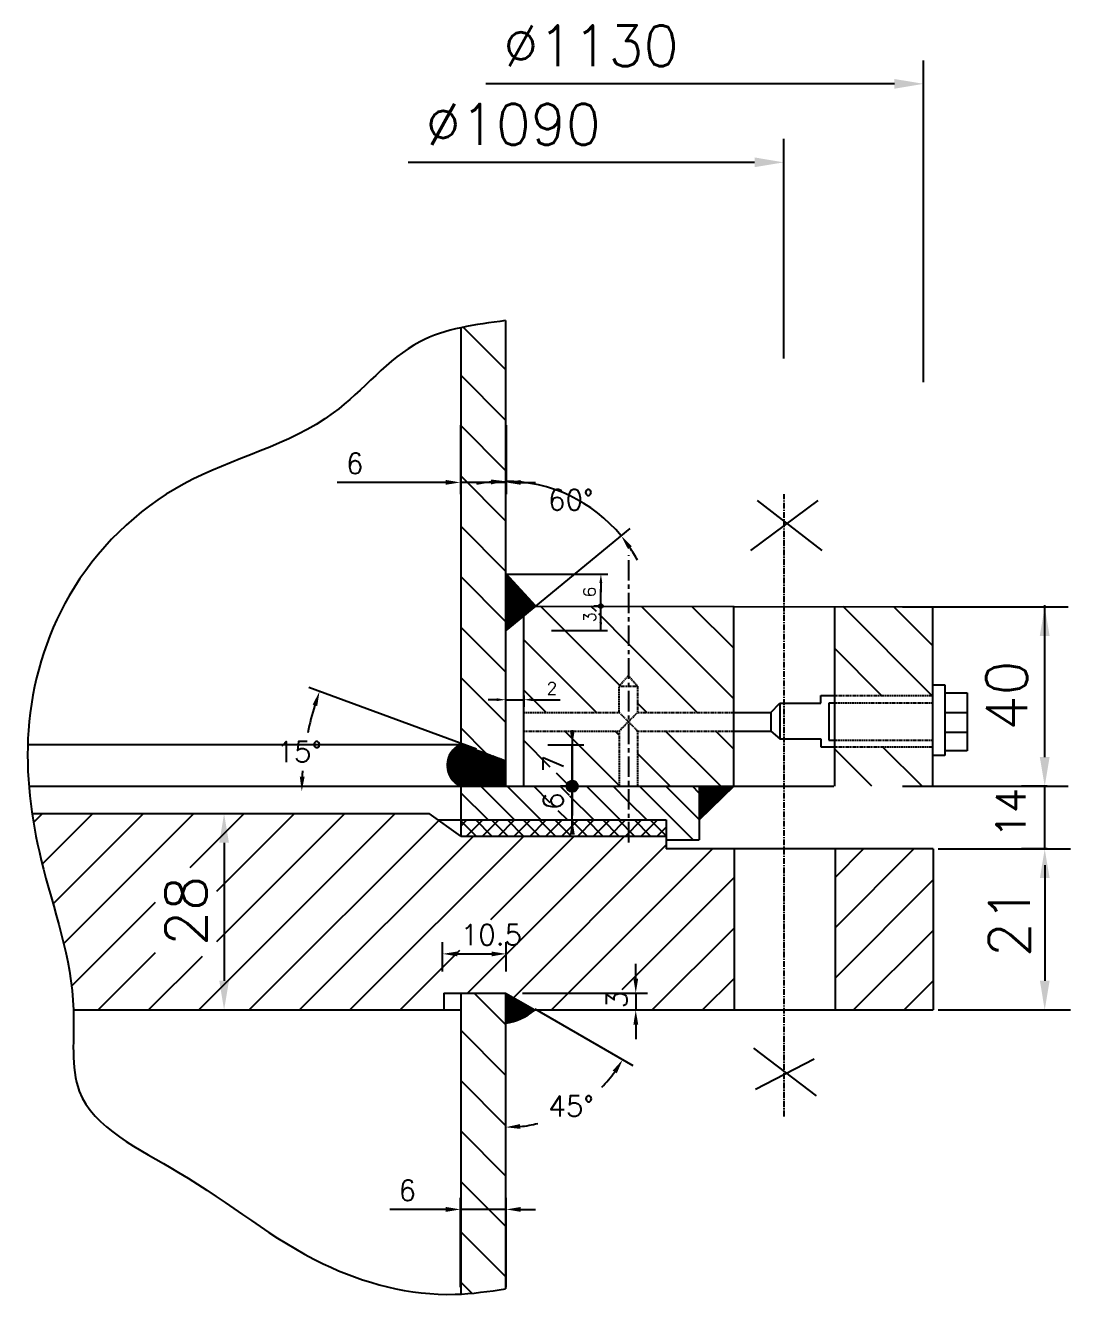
# Model space of a CAD drawing. Header units: millimetres. Extents: x 4178 to 18518, y 3515 to 11925.
# Drawn here: x 7055 to 7949, y 9255 to 10342 of the extents above; entities that cross this region are included whole.
import ezdxf

# ---------------------------------------------------------------- set-up
doc = ezdxf.new("R2010")
doc.units = ezdxf.units.MM
doc.linetypes.add('CENTER', pattern=[2, 1.25, -0.25, 0.25, -0.25])
doc.linetypes.add('DASHED', pattern=[0.75, 0.5, -0.25])
for name, color, linetype in [('1轮廓实线层', 1, 'Continuous'), ('2细线层', 2, 'Continuous'), ('3中心线层', 3, 'CENTER'), ('4虚线层', 6, 'DASHED'), ('5剖面线层', 2, 'Continuous'), ('7标注层', 4, 'Continuous'), ('TEXT', 2, 'Continuous')]:
    doc.layers.add(name, color=color, linetype=linetype)
doc.styles.add('PC_TEXTSTYLE', font='txt.shx', dxfattribs={"bigfont": 'hzfs.shx'})

msp = doc.modelspace()

# ---------------------------------------------------------------- linework, layer by layer
at = {"layer": '1轮廓实线层', "ltscale": 14}
for p, q in [((7465.8, 10089.5, 0), (7465.8, 9691.2, 0)), ((7427.4, 10083.4, 0), (7427.4, 9727.2, 0)), ((7491.7, 9845.3, 0), (7465.9, 9873.2, 0)), ((7466.3, 9824.4, 0), (7491.7, 9845.3, 0)), ((7491.7, 9845.3, 0), (7831.5, 9844.8, 0)), ((7661.1, 9691.2, 0), (7661.1, 9844.8, 0)), ((7747.5, 9691.2, 0), (7747.5, 9844.8, 0)), ((7831.5, 9691.2, 0), (7831.5, 9844.8, 0)), ((7481.5, 9691.2, 0), (7481.5, 9836.9, 0)), ((7735.6, 9762.2, 0), (7735.6, 9768.9, 0)), ((7735.6, 9768.9, 0), (7747.5, 9768.9, 0)), ((7831.5, 9768.9, 0), (7831.5, 9777.9, 0)), ((7831.5, 9777.9, 0), (7841.6, 9777.9, 0)), ((7841.6, 9777.9, 0), (7841.6, 9717.5, 0)), ((7841.6, 9771.2, 0), (7860.8, 9771.2, 0)), ((7860.8, 9771.2, 0), (7860.8, 9721.6, 0)), ((7692.8, 9754.3, 0), (7700.5, 9762.2, 0)), ((7700.5, 9762.2, 0), (7700.5, 9731.7, 0)), ((7700.5, 9762.2, 0), (7735.6, 9762.2, 0)), ((7742.4, 9762.2, 0), (7742.4, 9730.6, 0)), ((7747.5, 9762.2, 0), (7742.4, 9762.2, 0)), ((7692.8, 9754.3, 0), (7692.7, 9738.4, 0)), ((7841.6, 9754.3, 0), (7860.8, 9754.3, 0)), ((7692.7, 9738.4, 0), (7700.5, 9731.7, 0)), ((7841.6, 9737.4, 0), (7860.8, 9737.4, 0)), ((7427.4, 9727.2, 0), (7465.8, 9713, 0)), ((7700.5, 9731.7, 0), (7735.6, 9731.7, 0)), ((7735.6, 9731.7, 0), (7735.6, 9725, 0)), ((7735.6, 9725, 0), (7747.5, 9725, 0)), ((7742.4, 9730.6, 0), (7747.5, 9730.6, 0)), ((7841.6, 9717.5, 0), (7831.5, 9717.5, 0)), ((7860.8, 9721.6, 0), (7841.6, 9721.6, 0)), ((7057.9, 9691.2, 0), (7746.6, 9691.2, 0)), ((7427.4, 9691.2, 0), (7427.4, 9648.6, 0)), ((7661.1, 9691.2, 0), (7631.5, 9662.4, 0)), ((7631.5, 9691.2, 0), (7631.5, 9645.3, 0)), ((7060.6, 9667.8, 0), (7400.5, 9667.8, 0)), ((7427.4, 9648.6, 0), (7400.5, 9667.8, 0)), ((7408.1, 9662.4, 0), (7603.2, 9662.4, 0)), ((7427.4, 9648.6, 0), (7603.2, 9648.6, 0)), ((7661.4, 9637.6, 0), (7661.4, 9499.8, 0)), ((7747.8, 9637.6, 0), (7747.8, 9499.8, 0)), ((7831.8, 9637.6, 0), (7831.8, 9499.8, 0)), ((7413, 9514.2, 0), (7465.8, 9514.2, 0)), ((7413, 9514.2, 0), (7413, 9499.8, 0)), ((7427.4, 9514.2, 0), (7427.4, 9256.8, 0)), ((7465.8, 9514.2, 0), (7465.8, 9261.2, 0)), ((7465.8, 9514.2, 0), (7490.8, 9499.8, 0)), ((7096, 9499.8, 0), (7427.4, 9499.8, 0)), ((7490.8, 9499.8, 0), (7831.8, 9499.8, 0))]:
    msp.add_line(p, q, dxfattribs=at)
at = {"layer": '1轮廓实线层', "ltscale": 2}
for p, q in [((7662.1, 9754.3, 0), (7692.8, 9754.3, 0)), ((7662.1, 9738.4, 0), (7692.7, 9738.4, 0))]:
    msp.add_line(p, q, dxfattribs=at)
at = {"layer": '1轮廓实线层', "ltscale": 21}
msp.add_line((7426.9, 9726.6, 0), (7056.9, 9726.6, 0), dxfattribs=at)
at = {"layer": '1轮廓实线层', "color": 1, "ltscale": 14}
for p, q in [((7603.2, 9662.4, 0), (7603.2, 9637.6, 0)), ((7603.2, 9645.3, 0), (7631.5, 9645.3, 0)), ((7831.8, 9637.6, 0), (7603.2, 9637.6, 0))]:
    msp.add_line(p, q, dxfattribs=at)
at = {"layer": '1轮廓实线层', "ltscale": 14}
for centre, radius in [((7547.3, 9845.3, 0), 1.71), ((7522.9, 9691.2, 0), 4.85)]:
    msp.add_circle(centre, radius, dxfattribs=at)
for centre, radius, start, end in [((7435.6, 9709.2, 0), 19.8, 114.469, 245.531), ((7457.6, 9540.1, 0), 52.3, 279.1237, 309.4282)]:
    msp.add_arc(centre, radius, start, end, dxfattribs=at)
at = {"layer": '2细线层'}
for p, q in [((7732.9, 9935.7, 0), (7675.5, 9893, 0)), ((7681, 9935.7, 0), (7736.6, 9893, 0)), ((7678, 9467.1, 0), (7731.7, 9426.4, 0)), ((7729.9, 9457.8, 0), (7679.8, 9431.9, 0))]:
    msp.add_line(p, q, dxfattribs=at)
at = {"layer": '2细线层', "ltscale": 14}
msp.add_spline([(7465.8, 10089.5, 0), (7392.4, 10071.4, 0), (7318.4, 10010.5, 0), (7190.2, 9949.7, 0), (7092.3, 9854.1, 0), (7057.5, 9739, 0), (7068.4, 9628.1, 0), (7096, 9499.8, 0), (7101, 9430.4, 0), (7185.8, 9360.9, 0), (7309.7, 9282.7, 0), (7422.8, 9256.6, 0), (7465.8, 9261.2, 0)], degree=3, dxfattribs=at)
at = {"layer": '3中心线层', "color": 3, "ltscale": 4}
msp.add_line((7704.3, 9408.7, 0), (7704.3, 9941, 0), dxfattribs=at)
at = {"layer": '3中心线层', "color": 3, "ltscale": 14}
msp.add_line((7571.3, 9643.2, 0), (7571.3, 9888.8, 0), dxfattribs=at)
at = {"layer": '4虚线层', "ltscale": 2}
for p, q in [((7563, 9776.8, 0), (7570.9, 9785.8, 0)), ((7570.9, 9785.8, 0), (7578.8, 9776.8, 0)), ((7563, 9754.3, 0), (7563, 9776.8, 0)), ((7563, 9776.8, 0), (7578.8, 9776.8, 0)), ((7578.8, 9776.8, 0), (7578.8, 9754.3, 0)), ((7748.3, 9768.9, 0), (7831.5, 9768.9, 0)), ((7830.4, 9762.2, 0), (7748.3, 9762.2, 0)), ((7481.8, 9754.3, 0), (7563, 9754.3, 0)), ((7563, 9754.3, 0), (7578.8, 9738.5, 0)), ((7563, 9738.4, 0), (7578.8, 9754.3, 0)), ((7578.8, 9754.3, 0), (7661.1, 9754.3, 0)), ((7481.5, 9738.4, 0), (7563, 9738.4, 0)), ((7563, 9738.5, 0), (7563, 9691.1, 0)), ((7578.8, 9738.5, 0), (7578.8, 9691.1, 0)), ((7578.8, 9738.4, 0), (7661.1, 9738.4, 0)), ((7748.3, 9725, 0), (7831.5, 9725, 0)), ((7748.4, 9730.6, 0), (7831.5, 9730.6, 0))]:
    msp.add_line(p, q, dxfattribs=at)
at = {"layer": '5剖面线层', "ltscale": 14}
for p, q in [((7465.8, 10047.6, 0), (7429.6, 10083.9, 0)), ((7465.8, 10004.5, 0), (7427.4, 10042.9, 0)), ((7465.8, 9961.4, 0), (7427.4, 9999.8, 0)), ((7465.8, 9918.3, 0), (7427.4, 9956.7, 0)), ((7465.8, 9875.2, 0), (7427.4, 9913.6, 0)), ((7465.8, 9832.1, 0), (7427.4, 9870.5, 0)), ((7465.8, 9873.1, 0), (7465.9, 9873.1, 0)), ((7465.8, 9872.6, 0), (7466.1, 9872.9, 0)), ((7465.8, 9872.2, 0), (7466.3, 9872.7, 0)), ((7465.8, 9871.8, 0), (7466.5, 9872.5, 0)), ((7465.8, 9871.4, 0), (7466.7, 9872.2, 0)), ((7465.8, 9870.9, 0), (7466.9, 9872, 0)), ((7465.8, 9870.5, 0), (7467.1, 9871.8, 0)), ((7465.8, 9870.1, 0), (7467.3, 9871.6, 0)), ((7465.8, 9869.6, 0), (7467.5, 9871.4, 0)), ((7465.8, 9869.2, 0), (7467.8, 9871.1, 0)), ((7465.8, 9868.8, 0), (7468, 9870.9, 0)), ((7465.8, 9868.3, 0), (7468.2, 9870.7, 0)), ((7465.8, 9867.9, 0), (7468.4, 9870.5, 0)), ((7465.8, 9867.5, 0), (7468.6, 9870.2, 0)), ((7465.8, 9867, 0), (7468.8, 9870, 0)), ((7465.8, 9866.6, 0), (7469, 9869.8, 0)), ((7465.8, 9866.2, 0), (7469.2, 9869.6, 0)), ((7465.8, 9865.7, 0), (7469.4, 9869.3, 0)), ((7465.8, 9865.3, 0), (7469.6, 9869.1, 0)), ((7465.8, 9864.9, 0), (7469.8, 9868.9, 0)), ((7465.8, 9864.5, 0), (7470, 9868.7, 0)), ((7465.8, 9864, 0), (7470.2, 9868.4, 0)), ((7465.8, 9863.6, 0), (7470.5, 9868.2, 0)), ((7465.8, 9863.2, 0), (7470.7, 9868, 0)), ((7465.8, 9862.7, 0), (7470.9, 9867.8, 0)), ((7465.8, 9862.3, 0), (7471.1, 9867.5, 0)), ((7465.8, 9861.9, 0), (7471.3, 9867.3, 0)), ((7465.8, 9861.4, 0), (7471.5, 9867.1, 0)), ((7465.8, 9861, 0), (7471.7, 9866.9, 0)), ((7465.8, 9860.6, 0), (7471.9, 9866.7, 0)), ((7465.8, 9860.1, 0), (7472.1, 9866.4, 0)), ((7465.8, 9859.7, 0), (7472.3, 9866.2, 0)), ((7465.8, 9859.3, 0), (7472.5, 9866, 0)), ((7465.8, 9858.9, 0), (7472.7, 9865.8, 0)), ((7465.8, 9858.4, 0), (7472.9, 9865.5, 0)), ((7465.8, 9858, 0), (7473.1, 9865.3, 0)), ((7465.8, 9857.6, 0), (7473.4, 9865.1, 0)), ((7465.8, 9857.1, 0), (7473.6, 9864.9, 0)), ((7465.8, 9856.7, 0), (7473.8, 9864.6, 0)), ((7465.8, 9856.3, 0), (7474, 9864.4, 0)), ((7465.8, 9855.8, 0), (7474.2, 9864.2, 0)), ((7465.8, 9855.4, 0), (7474.4, 9864, 0)), ((7465.8, 9855, 0), (7474.6, 9863.7, 0)), ((7465.8, 9854.5, 0), (7474.8, 9863.5, 0)), ((7465.8, 9854.1, 0), (7475, 9863.3, 0)), ((7465.8, 9853.7, 0), (7475.2, 9863.1, 0)), ((7465.8, 9853.2, 0), (7475.4, 9862.9, 0)), ((7465.8, 9852.8, 0), (7475.6, 9862.6, 0)), ((7465.8, 9852.4, 0), (7475.8, 9862.4, 0)), ((7465.8, 9852, 0), (7476, 9862.2, 0)), ((7465.8, 9851.5, 0), (7476.3, 9862, 0)), ((7465.8, 9851.1, 0), (7476.5, 9861.7, 0)), ((7465.8, 9850.7, 0), (7476.7, 9861.5, 0)), ((7465.8, 9850.2, 0), (7476.9, 9861.3, 0)), ((7465.8, 9849.8, 0), (7477.1, 9861.1, 0)), ((7465.8, 9849.4, 0), (7477.3, 9860.8, 0)), ((7465.8, 9848.9, 0), (7477.5, 9860.6, 0)), ((7465.8, 9848.5, 0), (7477.7, 9860.4, 0)), ((7465.8, 9848.1, 0), (7477.9, 9860.2, 0)), ((7465.8, 9847.6, 0), (7478.1, 9859.9, 0)), ((7465.8, 9847.2, 0), (7478.3, 9859.7, 0)), ((7465.8, 9846.8, 0), (7478.5, 9859.5, 0)), ((7465.8, 9846.4, 0), (7478.7, 9859.3, 0)), ((7465.8, 9845.9, 0), (7479, 9859, 0)), ((7465.8, 9845.5, 0), (7479.2, 9858.8, 0)), ((7465.8, 9845.1, 0), (7479.4, 9858.6, 0)), ((7465.8, 9844.6, 0), (7479.6, 9858.4, 0)), ((7465.8, 9844.2, 0), (7479.8, 9858.2, 0)), ((7465.8, 9843.8, 0), (7480, 9857.9, 0)), ((7465.8, 9843.3, 0), (7480.2, 9857.7, 0)), ((7465.8, 9842.9, 0), (7480.4, 9857.5, 0)), ((7465.8, 9842.5, 0), (7480.6, 9857.3, 0)), ((7465.8, 9842, 0), (7480.8, 9857, 0)), ((7465.8, 9841.6, 0), (7481, 9856.8, 0)), ((7465.8, 9841.2, 0), (7481.2, 9856.6, 0)), ((7465.8, 9840.7, 0), (7481.4, 9856.4, 0)), ((7465.8, 9840.3, 0), (7481.6, 9856.1, 0)), ((7465.8, 9839.9, 0), (7481.9, 9855.9, 0)), ((7465.8, 9839.5, 0), (7482.1, 9855.7, 0)), ((7465.8, 9839, 0), (7482.3, 9855.5, 0)), ((7465.8, 9838.6, 0), (7482.5, 9855.2, 0)), ((7465.8, 9838.2, 0), (7482.7, 9855, 0)), ((7465.8, 9837.7, 0), (7482.9, 9854.8, 0)), ((7465.8, 9837.3, 0), (7483.1, 9854.6, 0)), ((7465.8, 9836.9, 0), (7483.3, 9854.3, 0)), ((7465.8, 9836.4, 0), (7483.5, 9854.1, 0)), ((7465.8, 9836, 0), (7483.7, 9853.9, 0)), ((7465.8, 9835.6, 0), (7483.9, 9853.7, 0)), ((7465.8, 9835.1, 0), (7484.1, 9853.5, 0)), ((7465.8, 9834.7, 0), (7484.3, 9853.2, 0)), ((7465.8, 9834.3, 0), (7484.5, 9853, 0)), ((7465.8, 9833.9, 0), (7484.8, 9852.8, 0)), ((7465.8, 9833.4, 0), (7485, 9852.6, 0)), ((7465.8, 9833, 0), (7485.2, 9852.3, 0)), ((7465.8, 9832.6, 0), (7485.4, 9852.1, 0)), ((7465.8, 9832.1, 0), (7485.6, 9851.9, 0)), ((7465.8, 9831.7, 0), (7485.8, 9851.7, 0)), ((7465.8, 9831.3, 0), (7486, 9851.4, 0)), ((7465.8, 9830.8, 0), (7486.2, 9851.2, 0)), ((7465.8, 9830.4, 0), (7486.4, 9851, 0)), ((7465.8, 9830, 0), (7486.6, 9850.8, 0)), ((7465.8, 9829.5, 0), (7486.8, 9850.5, 0)), ((7465.8, 9829.1, 0), (7487, 9850.3, 0)), ((7465.8, 9828.7, 0), (7487.2, 9850.1, 0)), ((7465.8, 9828.2, 0), (7487.5, 9849.9, 0)), ((7465.8, 9827.8, 0), (7487.7, 9849.7, 0)), ((7465.8, 9827.4, 0), (7487.9, 9849.4, 0)), ((7465.8, 9827, 0), (7488.1, 9849.2, 0)), ((7465.8, 9826.5, 0), (7488.3, 9849, 0)), ((7465.8, 9826.1, 0), (7488.5, 9848.8, 0)), ((7465.8, 9825.7, 0), (7488.7, 9848.5, 0)), ((7465.8, 9825.2, 0), (7488.9, 9848.3, 0)), ((7465.8, 9824.8, 0), (7489.1, 9848.1, 0)), ((7465.8, 9824.4, 0), (7489.3, 9847.9, 0)), ((7466.3, 9824.4, 0), (7489.5, 9847.6, 0)), ((7468.7, 9826.4, 0), (7489.7, 9847.4, 0)), ((7471.1, 9828.3, 0), (7489.9, 9847.2, 0)), ((7473.5, 9830.3, 0), (7490.1, 9847, 0)), ((7475.9, 9832.3, 0), (7490.4, 9846.7, 0)), ((7478.3, 9834.3, 0), (7490.6, 9846.5, 0)), ((7480.7, 9836.3, 0), (7490.8, 9846.3, 0)), ((7483.1, 9838.2, 0), (7491, 9846.1, 0)), ((7485.5, 9840.2, 0), (7491.2, 9845.8, 0)), ((7488, 9842.2, 0), (7491.4, 9845.6, 0)), ((7490.4, 9844.2, 0), (7491.6, 9845.4, 0)), ((7563.6, 9777.5, 0), (7495.8, 9845.3, 0)), ((7543.5, 9840.7, 0), (7538.9, 9845.2, 0)), ((7545.7, 9845.2, 0), (7545.6, 9845.3, 0)), ((7546.2, 9845.2, 0), (7545.7, 9845.7, 0)), ((7547.3, 9843.6, 0), (7545.7, 9845.2, 0)), ((7546.9, 9843.6, 0), (7545.7, 9844.8, 0)), ((7546.6, 9845.2, 0), (7545.8, 9846, 0)), ((7547, 9845.2, 0), (7546, 9846.3, 0)), ((7547.3, 9845.3, 0), (7546.2, 9846.5, 0)), ((7547.3, 9844, 0), (7546.2, 9845.2, 0)), ((7547.3, 9845.8, 0), (7546.4, 9846.7, 0)), ((7547.3, 9844.5, 0), (7546.6, 9845.2, 0)), ((7547.3, 9846.2, 0), (7546.7, 9846.8, 0)), ((7547.3, 9846.6, 0), (7547, 9846.9, 0)), ((7547.3, 9844.9, 0), (7547, 9845.2, 0)), ((7548.8, 9845.2, 0), (7547.3, 9846.6, 0)), ((7548.3, 9845.2, 0), (7547.3, 9846.2, 0)), ((7547.9, 9845.2, 0), (7547.3, 9845.8, 0)), ((7547.5, 9845.2, 0), (7547.3, 9845.3, 0)), ((7548.4, 9843.9, 0), (7547.3, 9844.9, 0)), ((7548.1, 9843.7, 0), (7547.3, 9844.5, 0)), ((7549, 9845.3, 0), (7547.4, 9847, 0)), ((7548.6, 9844.1, 0), (7547.5, 9845.2, 0)), ((7548.8, 9844.3, 0), (7547.9, 9845.2, 0)), ((7548.9, 9845.9, 0), (7548, 9846.8, 0)), ((7548.9, 9844.6, 0), (7548.3, 9845.2, 0)), ((7549, 9844.9, 0), (7548.8, 9845.2, 0)), ((7661.1, 9766.1, 0), (7582.1, 9845.1, 0)), ((7661.1, 9809.2, 0), (7625.3, 9845.1, 0)), ((7830.7, 9768.9, 0), (7754.8, 9844.9, 0)), ((7831.5, 9811.2, 0), (7798, 9844.8, 0)), ((7571.3, 9812.8, 0), (7545.5, 9838.6, 0)), ((7547.8, 9843.6, 0), (7547.3, 9844, 0)), ((7547.4, 9843.5, 0), (7547.3, 9843.6, 0)), ((7465.8, 9789, 0), (7427.4, 9827.4, 0)), ((7543.6, 9754.3, 0), (7481.5, 9816.4, 0)), ((7629.9, 9754.3, 0), (7571.3, 9812.8, 0)), ((7787.6, 9768.9, 0), (7747.5, 9809, 0)), ((7465.8, 9745.9, 0), (7427.4, 9784.3, 0)), ((7500.5, 9754.3, 0), (7481.5, 9773.3, 0)), ((7586.7, 9754.3, 0), (7578.8, 9762.2, 0)), ((7449.6, 9719, 0), (7427.4, 9741.2, 0)), ((7563, 9691.8, 0), (7516.5, 9738.4, 0)), ((7563, 9734.9, 0), (7559.6, 9738.4, 0)), ((7649.9, 9691.2, 0), (7602.7, 9738.4, 0)), ((7661.1, 9723, 0), (7645.8, 9738.4, 0)), ((7457.5, 9691.2, 0), (7423.7, 9725, 0)), ((7458, 9691.2, 0), (7424, 9725.2, 0)), ((7458.4, 9691.2, 0), (7424.2, 9725.3, 0)), ((7458.8, 9691.2, 0), (7424.5, 9725.5, 0)), ((7459.3, 9691.2, 0), (7424.7, 9725.7, 0)), ((7459.7, 9691.2, 0), (7425, 9725.9, 0)), ((7460.1, 9691.2, 0), (7425.3, 9726, 0)), ((7460.6, 9691.2, 0), (7425.5, 9726.2, 0)), ((7461, 9691.2, 0), (7425.8, 9726.3, 0)), ((7461.4, 9691.2, 0), (7426.1, 9726.5, 0)), ((7461.8, 9691.2, 0), (7426.4, 9726.6, 0)), ((7462.3, 9691.2, 0), (7426.6, 9726.8, 0)), ((7462.7, 9691.2, 0), (7426.9, 9726.9, 0)), ((7463.1, 9691.2, 0), (7427.2, 9727.1, 0)), ((7463.6, 9691.2, 0), (7427.6, 9727.1, 0)), ((7464, 9691.2, 0), (7428.3, 9726.8, 0)), ((7464.4, 9691.2, 0), (7429, 9726.6, 0)), ((7464.9, 9691.2, 0), (7429.7, 9726.3, 0)), ((7465.3, 9691.2, 0), (7430.4, 9726.1, 0)), ((7465.7, 9691.2, 0), (7431, 9725.8, 0)), ((7465.8, 9691.5, 0), (7431.7, 9725.6, 0)), ((7465.8, 9691.9, 0), (7432.4, 9725.3, 0)), ((7465.8, 9692.4, 0), (7433.1, 9725.1, 0)), ((7504.1, 9707.6, 0), (7481.5, 9730.2, 0)), ((7822.3, 9691.2, 0), (7788.5, 9725, 0)), ((7439.4, 9691.2, 0), (7416.5, 9714.1, 0)), ((7439.9, 9691.2, 0), (7416.6, 9714.5, 0)), ((7440.3, 9691.2, 0), (7416.7, 9714.8, 0)), ((7440.7, 9691.2, 0), (7416.8, 9715.1, 0)), ((7441.2, 9691.2, 0), (7416.9, 9715.5, 0)), ((7441.6, 9691.2, 0), (7417, 9715.8, 0)), ((7442, 9691.2, 0), (7417.1, 9716.1, 0)), ((7442.4, 9691.2, 0), (7417.2, 9716.4, 0)), ((7442.9, 9691.2, 0), (7417.3, 9716.7, 0)), ((7443.3, 9691.2, 0), (7417.5, 9717, 0)), ((7443.7, 9691.2, 0), (7417.6, 9717.3, 0)), ((7444.2, 9691.2, 0), (7417.7, 9717.6, 0)), ((7444.6, 9691.2, 0), (7417.9, 9717.9, 0)), ((7445, 9691.2, 0), (7418, 9718.2, 0)), ((7445.5, 9691.2, 0), (7418.2, 9718.5, 0)), ((7445.9, 9691.2, 0), (7418.3, 9718.7, 0)), ((7446.3, 9691.2, 0), (7418.5, 9719, 0)), ((7446.8, 9691.2, 0), (7418.6, 9719.3, 0)), ((7447.2, 9691.2, 0), (7418.8, 9719.6, 0)), ((7447.6, 9691.2, 0), (7418.9, 9719.8, 0)), ((7448.1, 9691.2, 0), (7419.1, 9720.1, 0)), ((7448.5, 9691.2, 0), (7419.3, 9720.3, 0)), ((7448.9, 9691.2, 0), (7419.5, 9720.6, 0)), ((7449.3, 9691.2, 0), (7419.7, 9720.8, 0)), ((7449.8, 9691.2, 0), (7419.8, 9721.1, 0)), ((7450.2, 9691.2, 0), (7420, 9721.3, 0)), ((7450.6, 9691.2, 0), (7420.2, 9721.6, 0)), ((7451.1, 9691.2, 0), (7420.4, 9721.8, 0)), ((7451.5, 9691.2, 0), (7420.6, 9722.1, 0)), ((7451.9, 9691.2, 0), (7420.8, 9722.3, 0)), ((7452.4, 9691.2, 0), (7421, 9722.5, 0)), ((7452.8, 9691.2, 0), (7421.2, 9722.7, 0)), ((7453.2, 9691.2, 0), (7421.4, 9723, 0)), ((7453.7, 9691.2, 0), (7421.6, 9723.2, 0)), ((7454.1, 9691.2, 0), (7421.9, 9723.4, 0)), ((7454.5, 9691.2, 0), (7422.1, 9723.6, 0)), ((7454.9, 9691.2, 0), (7422.3, 9723.8, 0)), ((7455.4, 9691.2, 0), (7422.5, 9724, 0)), ((7455.8, 9691.2, 0), (7422.8, 9724.2, 0)), ((7456.2, 9691.2, 0), (7423, 9724.4, 0)), ((7456.7, 9691.2, 0), (7423.2, 9724.6, 0)), ((7457.1, 9691.2, 0), (7423.5, 9724.8, 0)), ((7465.8, 9692.8, 0), (7433.8, 9724.8, 0)), ((7465.8, 9693.2, 0), (7434.4, 9724.6, 0)), ((7465.8, 9693.6, 0), (7435.1, 9724.3, 0)), ((7465.8, 9694.1, 0), (7435.8, 9724.1, 0)), ((7465.8, 9694.5, 0), (7436.5, 9723.8, 0)), ((7465.8, 9694.9, 0), (7437.2, 9723.6, 0)), ((7465.8, 9695.4, 0), (7437.9, 9723.3, 0)), ((7465.8, 9695.8, 0), (7438.5, 9723.1, 0)), ((7465.8, 9696.2, 0), (7439.2, 9722.8, 0)), ((7465.8, 9696.7, 0), (7439.9, 9722.6, 0)), ((7465.8, 9697.1, 0), (7440.6, 9722.3, 0)), ((7465.8, 9697.5, 0), (7441.3, 9722.1, 0)), ((7465.8, 9698, 0), (7441.9, 9721.8, 0)), ((7465.8, 9698.4, 0), (7442.6, 9721.6, 0)), ((7465.8, 9698.8, 0), (7443.3, 9721.3, 0)), ((7465.8, 9699.2, 0), (7444, 9721.1, 0)), ((7465.8, 9699.7, 0), (7444.7, 9720.8, 0)), ((7465.8, 9700.1, 0), (7445.4, 9720.6, 0)), ((7465.8, 9700.5, 0), (7446, 9720.3, 0)), ((7465.8, 9701, 0), (7446.7, 9720.1, 0)), ((7465.8, 9701.4, 0), (7447.4, 9719.8, 0)), ((7465.8, 9701.8, 0), (7448.1, 9719.6, 0)), ((7465.8, 9702.3, 0), (7448.8, 9719.3, 0)), ((7465.8, 9702.7, 0), (7449.4, 9719.1, 0)), ((7465.8, 9703.1, 0), (7450.1, 9718.8, 0)), ((7465.8, 9703.6, 0), (7450.8, 9718.6, 0)), ((7465.8, 9704, 0), (7451.5, 9718.3, 0)), ((7465.8, 9704.4, 0), (7452.2, 9718.1, 0)), ((7465.8, 9704.9, 0), (7452.9, 9717.8, 0)), ((7465.8, 9705.3, 0), (7453.5, 9717.6, 0)), ((7465.8, 9705.7, 0), (7454.2, 9717.3, 0)), ((7465.8, 9706.1, 0), (7454.9, 9717.1, 0)), ((7465.8, 9706.6, 0), (7455.6, 9716.8, 0)), ((7465.8, 9707, 0), (7456.3, 9716.6, 0)), ((7465.8, 9707.4, 0), (7456.9, 9716.3, 0)), ((7465.8, 9707.9, 0), (7457.6, 9716.1, 0)), ((7465.8, 9708.3, 0), (7458.3, 9715.8, 0)), ((7465.8, 9708.7, 0), (7459, 9715.6, 0)), ((7465.8, 9709.2, 0), (7459.7, 9715.3, 0)), ((7465.8, 9709.6, 0), (7460.4, 9715.1, 0)), ((7465.8, 9710, 0), (7461, 9714.8, 0)), ((7465.8, 9710.5, 0), (7461.7, 9714.6, 0)), ((7465.8, 9710.9, 0), (7462.4, 9714.3, 0)), ((7465.8, 9711.3, 0), (7463.1, 9714.1, 0)), ((7606.8, 9691.2, 0), (7578.8, 9719.1, 0)), ((7779.2, 9691.2, 0), (7747.5, 9722.8, 0)), ((7434.7, 9691.2, 0), (7415.8, 9710, 0)), ((7434.3, 9691.2, 0), (7415.8, 9709.6, 0)), ((7433.8, 9691.2, 0), (7415.8, 9709.2, 0)), ((7433.4, 9691.2, 0), (7415.8, 9708.7, 0)), ((7436, 9691.2, 0), (7415.9, 9711.2, 0)), ((7435.6, 9691.2, 0), (7415.9, 9710.8, 0)), ((7435.1, 9691.2, 0), (7415.9, 9710.4, 0)), ((7433, 9691.2, 0), (7415.9, 9708.3, 0)), ((7432.5, 9691.2, 0), (7415.9, 9707.8, 0)), ((7432.1, 9691.2, 0), (7415.9, 9707.3, 0)), ((7436.8, 9691.2, 0), (7416, 9712, 0)), ((7436.4, 9691.2, 0), (7416, 9711.6, 0)), ((7431.7, 9691.2, 0), (7416, 9706.9, 0)), ((7431.2, 9691.2, 0), (7416, 9706.4, 0)), ((7437.3, 9691.2, 0), (7416.1, 9712.3, 0)), ((7430.8, 9691.2, 0), (7416.1, 9705.9, 0)), ((7438.1, 9691.2, 0), (7416.2, 9713.1, 0)), ((7437.7, 9691.2, 0), (7416.2, 9712.7, 0)), ((7430.4, 9691.2, 0), (7416.2, 9705.3, 0)), ((7438.6, 9691.2, 0), (7416.3, 9713.4, 0)), ((7429.9, 9691.2, 0), (7416.3, 9704.8, 0)), ((7439, 9691.2, 0), (7416.4, 9713.8, 0)), ((7429.5, 9691.2, 0), (7416.5, 9704.2, 0)), ((7429.1, 9691.2, 0), (7416.6, 9703.6, 0)), ((7465.8, 9711.7, 0), (7463.8, 9713.8, 0)), ((7465.8, 9712.2, 0), (7464.5, 9713.6, 0)), ((7465.8, 9712.6, 0), (7465.1, 9713.3, 0)), ((7465.8, 9713, 0), (7465.8, 9713, 0)), ((7428.7, 9691.2, 0), (7416.8, 9703, 0)), ((7428.2, 9691.2, 0), (7417, 9702.3, 0)), ((7427.8, 9691.2, 0), (7417.3, 9701.6, 0)), ((7427.3, 9691.2, 0), (7417.7, 9700.9, 0)), ((7426.5, 9691.6, 0), (7418.1, 9700, 0)), ((7425.5, 9692.2, 0), (7418.6, 9699, 0)), ((7424.3, 9693, 0), (7419.4, 9697.8, 0)), ((7518.5, 9693.2, 0), (7509.4, 9702.3, 0)), ((7519.6, 9691.2, 0), (7518.2, 9692.5, 0)), ((7520, 9691.2, 0), (7518.4, 9692.8, 0)), ((7520.5, 9691.2, 0), (7518.5, 9693.1, 0)), ((7520.9, 9691.2, 0), (7518.6, 9693.4, 0)), ((7521.3, 9691.2, 0), (7518.8, 9693.7, 0)), ((7521.8, 9691.2, 0), (7519, 9694, 0)), ((7522.2, 9691.2, 0), (7519.1, 9694.2, 0)), ((7522.6, 9691.2, 0), (7519.3, 9694.4, 0)), ((7523.1, 9691.2, 0), (7519.6, 9694.7, 0)), ((7523.5, 9691.2, 0), (7519.8, 9694.9, 0)), ((7523.9, 9691.2, 0), (7520, 9695.1, 0)), ((7524.3, 9691.2, 0), (7520.3, 9695.2, 0)), ((7524.8, 9691.2, 0), (7520.5, 9695.4, 0)), ((7525.2, 9691.2, 0), (7520.8, 9695.5, 0)), ((7525.6, 9691.2, 0), (7521.1, 9695.7, 0)), ((7526.1, 9691.2, 0), (7521.4, 9695.8, 0)), ((7526.5, 9691.2, 0), (7521.8, 9695.9, 0)), ((7526.9, 9691.2, 0), (7522.1, 9695.9, 0)), ((7527.4, 9691.2, 0), (7522.5, 9696, 0)), ((7527.7, 9691.2, 0), (7523, 9696, 0)), ((7527.7, 9691.7, 0), (7523.4, 9696, 0)), ((7527.6, 9692.2, 0), (7523.9, 9695.9, 0)), ((7527.5, 9692.8, 0), (7524.5, 9695.7, 0)), ((7527.1, 9693.6, 0), (7525.3, 9695.3, 0)), ((7518.7, 9691.2, 0), (7518.1, 9691.8, 0)), ((7518.3, 9691.2, 0), (7518.1, 9691.4, 0)), ((7522.7, 9686.3, 0), (7518.1, 9691, 0)), ((7522.3, 9686.3, 0), (7518.1, 9690.5, 0)), ((7519.2, 9691.2, 0), (7518.2, 9692.2, 0)), ((7521.7, 9686.5, 0), (7518.2, 9690, 0)), ((7523.2, 9686.3, 0), (7518.3, 9691.2, 0)), ((7521.1, 9686.7, 0), (7518.4, 9689.3, 0)), ((7523.5, 9686.4, 0), (7518.7, 9691.2, 0)), ((7520.2, 9687.2, 0), (7518.9, 9688.4, 0)), ((7523.9, 9686.4, 0), (7519.2, 9691.2, 0)), ((7524.3, 9686.5, 0), (7519.6, 9691.2, 0)), ((7524.6, 9686.6, 0), (7520, 9691.2, 0)), ((7524.9, 9686.7, 0), (7520.5, 9691.2, 0)), ((7525.2, 9686.9, 0), (7520.9, 9691.2, 0)), ((7525.5, 9687, 0), (7521.3, 9691.2, 0)), ((7525.7, 9687.2, 0), (7521.8, 9691.2, 0)), ((7526, 9687.4, 0), (7522.2, 9691.2, 0)), ((7526.2, 9687.6, 0), (7522.6, 9691.2, 0)), ((7526.4, 9687.8, 0), (7523.1, 9691.2, 0)), ((7526.6, 9688, 0), (7523.5, 9691.2, 0)), ((7526.8, 9688.3, 0), (7523.9, 9691.2, 0)), ((7527, 9688.5, 0), (7524.3, 9691.2, 0)), ((7527.1, 9688.8, 0), (7524.8, 9691.2, 0)), ((7527.3, 9689.1, 0), (7525.2, 9691.2, 0)), ((7527.4, 9689.4, 0), (7525.6, 9691.2, 0)), ((7527.5, 9689.7, 0), (7526.1, 9691.2, 0)), ((7527.6, 9690, 0), (7526.5, 9691.2, 0)), ((7527.7, 9690.4, 0), (7526.9, 9691.2, 0)), ((7527.7, 9690.8, 0), (7527.4, 9691.2, 0)), ((7646, 9676.4, 0), (7631.5, 9690.9, 0)), ((7645.8, 9676.2, 0), (7631.5, 9690.5, 0)), ((7645.5, 9676, 0), (7631.5, 9690, 0)), ((7645.3, 9675.8, 0), (7631.5, 9689.6, 0)), ((7645.1, 9675.6, 0), (7631.5, 9689.2, 0)), ((7644.9, 9675.4, 0), (7631.5, 9688.7, 0)), ((7644.7, 9675.2, 0), (7631.5, 9688.3, 0)), ((7644.4, 9674.9, 0), (7631.5, 9687.9, 0)), ((7644.2, 9674.7, 0), (7631.5, 9687.4, 0)), ((7644, 9674.5, 0), (7631.5, 9687, 0)), ((7643.8, 9674.3, 0), (7631.5, 9686.6, 0)), ((7643.6, 9674.1, 0), (7631.5, 9686.2, 0)), ((7643.4, 9673.9, 0), (7631.5, 9685.7, 0)), ((7643.1, 9673.7, 0), (7631.5, 9685.3, 0)), ((7642.9, 9673.5, 0), (7631.5, 9684.9, 0)), ((7642.7, 9673.2, 0), (7631.5, 9684.4, 0)), ((7642.5, 9673, 0), (7631.5, 9684, 0)), ((7642.3, 9672.8, 0), (7631.5, 9683.6, 0)), ((7642, 9672.6, 0), (7631.5, 9683.1, 0)), ((7641.8, 9672.4, 0), (7631.5, 9682.7, 0)), ((7641.6, 9672.2, 0), (7631.5, 9682.3, 0)), ((7641.4, 9672, 0), (7631.5, 9681.8, 0)), ((7646.2, 9676.6, 0), (7631.7, 9691.2, 0)), ((7646.4, 9676.9, 0), (7632.1, 9691.2, 0)), ((7646.6, 9677.1, 0), (7632.5, 9691.2, 0)), ((7646.9, 9677.3, 0), (7633, 9691.2, 0)), ((7647.1, 9677.5, 0), (7633.4, 9691.2, 0)), ((7647.3, 9677.7, 0), (7633.8, 9691.2, 0)), ((7647.5, 9677.9, 0), (7634.3, 9691.2, 0)), ((7647.7, 9678.1, 0), (7634.7, 9691.2, 0)), ((7647.9, 9678.3, 0), (7635.1, 9691.2, 0)), ((7648.2, 9678.6, 0), (7635.6, 9691.2, 0)), ((7648.4, 9678.8, 0), (7636, 9691.2, 0)), ((7648.6, 9679, 0), (7636.4, 9691.2, 0)), ((7648.8, 9679.2, 0), (7636.9, 9691.2, 0)), ((7649, 9679.4, 0), (7637.3, 9691.2, 0)), ((7649.3, 9679.6, 0), (7637.7, 9691.2, 0)), ((7649.5, 9679.8, 0), (7638.1, 9691.2, 0)), ((7649.7, 9680, 0), (7638.6, 9691.2, 0)), ((7649.9, 9680.3, 0), (7639, 9691.2, 0)), ((7650.1, 9680.5, 0), (7639.4, 9691.2, 0)), ((7650.3, 9680.7, 0), (7639.9, 9691.2, 0)), ((7650.6, 9680.9, 0), (7640.3, 9691.2, 0)), ((7650.8, 9681.1, 0), (7640.7, 9691.2, 0)), ((7651, 9681.3, 0), (7641.2, 9691.2, 0)), ((7651.2, 9681.5, 0), (7641.6, 9691.2, 0)), ((7651.4, 9681.7, 0), (7642, 9691.2, 0)), ((7651.7, 9682, 0), (7642.5, 9691.2, 0)), ((7651.9, 9682.2, 0), (7642.9, 9691.2, 0)), ((7652.1, 9682.4, 0), (7643.3, 9691.2, 0)), ((7652.3, 9682.6, 0), (7643.8, 9691.2, 0)), ((7652.5, 9682.8, 0), (7644.2, 9691.2, 0)), ((7652.8, 9683, 0), (7644.6, 9691.2, 0)), ((7653, 9683.2, 0), (7645, 9691.2, 0)), ((7653.2, 9683.4, 0), (7645.5, 9691.2, 0)), ((7653.4, 9683.7, 0), (7645.9, 9691.2, 0)), ((7653.6, 9683.9, 0), (7646.3, 9691.2, 0)), ((7653.8, 9684.1, 0), (7646.8, 9691.2, 0)), ((7654.1, 9684.3, 0), (7647.2, 9691.2, 0)), ((7654.3, 9684.5, 0), (7647.6, 9691.2, 0)), ((7654.5, 9684.7, 0), (7648.1, 9691.2, 0)), ((7654.7, 9684.9, 0), (7648.5, 9691.2, 0)), ((7654.9, 9685.1, 0), (7648.9, 9691.2, 0)), ((7655.2, 9685.4, 0), (7649.4, 9691.2, 0)), ((7655.4, 9685.6, 0), (7649.8, 9691.2, 0)), ((7655.6, 9685.8, 0), (7650.2, 9691.2, 0)), ((7655.8, 9686, 0), (7650.6, 9691.2, 0)), ((7656, 9686.2, 0), (7651.1, 9691.2, 0)), ((7656.2, 9686.4, 0), (7651.5, 9691.2, 0)), ((7656.5, 9686.6, 0), (7651.9, 9691.2, 0)), ((7656.7, 9686.8, 0), (7652.4, 9691.2, 0)), ((7656.9, 9687.1, 0), (7652.8, 9691.2, 0)), ((7657.1, 9687.3, 0), (7653.2, 9691.2, 0)), ((7657.3, 9687.5, 0), (7653.7, 9691.2, 0)), ((7657.6, 9687.7, 0), (7654.1, 9691.2, 0)), ((7657.8, 9687.9, 0), (7654.5, 9691.2, 0)), ((7658, 9688.1, 0), (7655, 9691.2, 0)), ((7658.2, 9688.3, 0), (7655.4, 9691.2, 0)), ((7658.4, 9688.5, 0), (7655.8, 9691.2, 0)), ((7658.7, 9688.8, 0), (7656.3, 9691.2, 0)), ((7658.9, 9689, 0), (7656.7, 9691.2, 0)), ((7659.1, 9689.2, 0), (7657.1, 9691.2, 0)), ((7659.3, 9689.4, 0), (7657.5, 9691.2, 0)), ((7659.5, 9689.6, 0), (7658, 9691.2, 0)), ((7659.7, 9689.8, 0), (7658.4, 9691.2, 0)), ((7660, 9690, 0), (7658.8, 9691.2, 0)), ((7660.2, 9690.2, 0), (7659.3, 9691.2, 0)), ((7660.4, 9690.5, 0), (7659.7, 9691.2, 0)), ((7660.6, 9690.7, 0), (7660.1, 9691.2, 0)), ((7660.8, 9690.9, 0), (7660.6, 9691.2, 0)), ((7661.1, 9691.1, 0), (7661, 9691.2, 0)), ((7641.2, 9671.8, 0), (7631.5, 9681.4, 0)), ((7641, 9671.5, 0), (7631.5, 9681, 0)), ((7640.7, 9671.3, 0), (7631.5, 9680.6, 0)), ((7640.5, 9671.1, 0), (7631.5, 9680.1, 0)), ((7640.3, 9670.9, 0), (7631.5, 9679.7, 0)), ((7640.1, 9670.7, 0), (7631.5, 9679.3, 0)), ((7639.9, 9670.5, 0), (7631.5, 9678.8, 0)), ((7639.6, 9670.3, 0), (7631.5, 9678.4, 0)), ((7639.4, 9670.1, 0), (7631.5, 9678, 0)), ((7639.2, 9669.8, 0), (7631.5, 9677.5, 0)), ((7639, 9669.6, 0), (7631.5, 9677.1, 0)), ((7638.8, 9669.4, 0), (7631.5, 9676.7, 0)), ((7638.5, 9669.2, 0), (7631.5, 9676.2, 0)), ((7638.3, 9669, 0), (7631.5, 9675.8, 0)), ((7638.1, 9668.8, 0), (7631.5, 9675.4, 0)), ((7637.9, 9668.6, 0), (7631.5, 9674.9, 0)), ((7637.7, 9668.4, 0), (7631.5, 9674.5, 0)), ((7637.5, 9668.1, 0), (7631.5, 9674.1, 0)), ((7637.2, 9667.9, 0), (7631.5, 9673.7, 0)), ((7637, 9667.7, 0), (7631.5, 9673.2, 0)), ((7636.8, 9667.5, 0), (7631.5, 9672.8, 0)), ((7636.6, 9667.3, 0), (7631.5, 9672.4, 0)), ((7636.4, 9667.1, 0), (7631.5, 9671.9, 0)), ((7636.1, 9666.9, 0), (7631.5, 9671.5, 0)), ((7635.9, 9666.7, 0), (7631.5, 9671.1, 0)), ((7635.7, 9666.4, 0), (7631.5, 9670.6, 0)), ((7061.8, 9660.1, 0), (7069.6, 9667.8, 0)), ((7069.3, 9624.4, 0), (7112.7, 9667.8, 0)), ((7078.6, 9590.6, 0), (7155.8, 9667.8, 0)), ((7087.7, 9556.6, 0), (7198.9, 9667.8, 0)), ((7195.9, 9621.7, 0), (7242, 9667.8, 0)), ((7203.3, 9499.8, 0), (7371.3, 9667.8, 0)), ((7218.7, 9601.4, 0), (7285.1, 9667.8, 0)), ((7218.7, 9558.3, 0), (7328.2, 9667.8, 0)), ((7246.4, 9499.8, 0), (7408.6, 9662, 0)), ((7427.4, 9657, 0), (7432.7, 9662.4, 0)), ((7440.5, 9648.6, 0), (7427.4, 9661.6, 0)), ((7432.5, 9648.6, 0), (7446.3, 9662.4, 0)), ((7454.1, 9648.6, 0), (7440.3, 9662.4, 0)), ((7446.1, 9648.6, 0), (7459.9, 9662.4, 0)), ((7467.6, 9648.6, 0), (7453.8, 9662.4, 0)), ((7459.7, 9648.6, 0), (7473.5, 9662.4, 0)), ((7481.2, 9648.6, 0), (7467.4, 9662.4, 0)), ((7473.3, 9648.6, 0), (7487.1, 9662.4, 0)), ((7494.8, 9648.6, 0), (7481, 9662.4, 0)), ((7486.8, 9648.6, 0), (7500.6, 9662.4, 0)), ((7508.4, 9648.6, 0), (7494.6, 9662.4, 0)), ((7500.4, 9648.6, 0), (7514.2, 9662.4, 0)), ((7521.9, 9648.6, 0), (7508.1, 9662.4, 0)), ((7514, 9648.6, 0), (7527.8, 9662.4, 0)), ((7535.5, 9648.6, 0), (7521.7, 9662.4, 0)), ((7527.6, 9648.6, 0), (7541.4, 9662.4, 0)), ((7549.1, 9648.6, 0), (7535.3, 9662.4, 0)), ((7541.1, 9648.6, 0), (7554.9, 9662.4, 0)), ((7562.7, 9648.6, 0), (7548.9, 9662.4, 0)), ((7554.7, 9648.6, 0), (7568.5, 9662.4, 0)), ((7576.2, 9648.6, 0), (7562.5, 9662.4, 0)), ((7568.3, 9648.6, 0), (7582.1, 9662.4, 0)), ((7589.8, 9648.6, 0), (7576, 9662.4, 0)), ((7581.9, 9648.6, 0), (7595.7, 9662.4, 0)), ((7603.4, 9648.6, 0), (7589.6, 9662.4, 0)), ((7635.5, 9666.2, 0), (7631.5, 9670.2, 0)), ((7635.3, 9666, 0), (7631.5, 9669.8, 0)), ((7635.1, 9665.8, 0), (7631.5, 9669.3, 0)), ((7634.8, 9665.6, 0), (7631.5, 9668.9, 0)), ((7634.6, 9665.4, 0), (7631.5, 9668.5, 0)), ((7634.4, 9665.2, 0), (7631.5, 9668.1, 0)), ((7634.2, 9665, 0), (7631.5, 9667.6, 0)), ((7634, 9664.7, 0), (7631.5, 9667.2, 0)), ((7633.7, 9664.5, 0), (7631.5, 9666.8, 0)), ((7633.5, 9664.3, 0), (7631.5, 9666.3, 0)), ((7633.3, 9664.1, 0), (7631.5, 9665.9, 0)), ((7633.1, 9663.9, 0), (7631.5, 9665.5, 0)), ((7632.9, 9663.7, 0), (7631.5, 9665, 0)), ((7632.6, 9663.5, 0), (7631.5, 9664.6, 0)), ((7632.4, 9663.3, 0), (7631.5, 9664.2, 0)), ((7632.2, 9663, 0), (7631.5, 9663.7, 0)), ((7632, 9662.8, 0), (7631.5, 9663.3, 0)), ((7631.8, 9662.6, 0), (7631.5, 9662.9, 0)), ((7631.6, 9662.4, 0), (7631.5, 9662.4, 0)), ((7595.4, 9648.6, 0), (7603.2, 9656.3, 0)), ((7289.5, 9499.8, 0), (7438.3, 9648.6, 0)), ((7332.6, 9499.8, 0), (7481.4, 9648.6, 0)), ((7433.2, 9514.2, 0), (7567.6, 9648.6, 0)), ((7453.1, 9577.1, 0), (7524.5, 9648.6, 0)), ((7472.5, 9510.3, 0), (7603.2, 9641, 0)), ((7505, 9499.8, 0), (7642.9, 9637.6, 0)), ((7747.8, 9613.2, 0), (7772.2, 9637.6, 0)), ((7747.8, 9570.1, 0), (7815.3, 9637.6, 0)), ((7565.5, 9517.2, 0), (7661.4, 9613, 0)), ((7747.8, 9527, 0), (7831.8, 9611, 0)), ((7094.4, 9520.2, 0), (7166.2, 9592, 0)), ((7591.2, 9499.8, 0), (7661.4, 9569.9, 0)), ((7763.7, 9499.8, 0), (7831.8, 9567.9, 0)), ((7117.1, 9499.8, 0), (7166.2, 9548.9, 0)), ((7160.2, 9499.8, 0), (7206.3, 9545.8, 0)), ((7375.7, 9499.8, 0), (7426.8, 9550.9, 0)), ((7634.3, 9499.8, 0), (7661.4, 9526.8, 0)), ((7806.8, 9499.8, 0), (7831.8, 9524.8, 0)), ((7465.8, 9487.3, 0), (7438.9, 9514.2, 0)), ((7484.4, 9495.3, 0), (7465.8, 9513.9, 0)), ((7484.2, 9495.1, 0), (7465.8, 9513.5, 0)), ((7483.9, 9495, 0), (7465.8, 9513, 0)), ((7483.6, 9494.8, 0), (7465.8, 9512.6, 0)), ((7483.3, 9494.7, 0), (7465.8, 9512.2, 0)), ((7483.1, 9494.5, 0), (7465.8, 9511.7, 0)), ((7482.8, 9494.4, 0), (7465.8, 9511.3, 0)), ((7482.5, 9494.2, 0), (7465.8, 9510.9, 0)), ((7482.2, 9494, 0), (7465.8, 9510.4, 0)), ((7481.9, 9493.9, 0), (7465.8, 9510, 0)), ((7481.7, 9493.7, 0), (7465.8, 9509.6, 0)), ((7481.4, 9493.6, 0), (7465.8, 9509.2, 0)), ((7481.1, 9493.5, 0), (7465.8, 9508.7, 0)), ((7480.8, 9493.3, 0), (7465.8, 9508.3, 0)), ((7480.5, 9493.2, 0), (7465.8, 9507.9, 0)), ((7484.7, 9495.5, 0), (7466.2, 9513.9, 0)), ((7485, 9495.6, 0), (7467.2, 9513.3, 0)), ((7485.2, 9495.8, 0), (7468.3, 9512.8, 0)), ((7485.5, 9496, 0), (7469.3, 9512.2, 0)), ((7485.8, 9496.1, 0), (7470.3, 9511.6, 0)), ((7486, 9496.3, 0), (7471.3, 9511, 0)), ((7486.3, 9496.5, 0), (7472.3, 9510.4, 0)), ((7486.5, 9496.6, 0), (7473.3, 9509.8, 0)), ((7486.8, 9496.8, 0), (7474.4, 9509.2, 0)), ((7487.1, 9497, 0), (7475.4, 9508.6, 0)), ((7487.3, 9497.2, 0), (7476.4, 9508, 0)), ((7480.2, 9493, 0), (7465.8, 9507.4, 0)), ((7479.9, 9492.9, 0), (7465.8, 9507, 0)), ((7479.6, 9492.8, 0), (7465.8, 9506.6, 0)), ((7479.3, 9492.6, 0), (7465.8, 9506.1, 0)), ((7479, 9492.5, 0), (7465.8, 9505.7, 0)), ((7478.7, 9492.3, 0), (7465.8, 9505.3, 0)), ((7478.4, 9492.2, 0), (7465.8, 9504.8, 0)), ((7478.1, 9492.1, 0), (7465.8, 9504.4, 0)), ((7477.8, 9492, 0), (7465.8, 9504, 0)), ((7477.5, 9491.8, 0), (7465.8, 9503.6, 0)), ((7477.2, 9491.7, 0), (7465.8, 9503.1, 0)), ((7476.9, 9491.6, 0), (7465.8, 9502.7, 0)), ((7476.6, 9491.5, 0), (7465.8, 9502.3, 0)), ((7476.3, 9491.3, 0), (7465.8, 9501.8, 0)), ((7476, 9491.2, 0), (7465.8, 9501.4, 0)), ((7475.7, 9491.1, 0), (7465.8, 9501, 0)), ((7475.4, 9491, 0), (7465.8, 9500.5, 0)), ((7475, 9490.9, 0), (7465.8, 9500.1, 0)), ((7474.7, 9490.8, 0), (7465.8, 9499.7, 0)), ((7474.4, 9490.7, 0), (7465.8, 9499.2, 0)), ((7474.1, 9490.5, 0), (7465.8, 9498.8, 0)), ((7473.8, 9490.4, 0), (7465.8, 9498.4, 0)), ((7473.4, 9490.3, 0), (7465.8, 9497.9, 0)), ((7473.1, 9490.2, 0), (7465.8, 9497.5, 0)), ((7472.8, 9490.1, 0), (7465.8, 9497.1, 0)), ((7487.6, 9497.3, 0), (7477.4, 9507.5, 0)), ((7487.8, 9497.5, 0), (7478.4, 9506.9, 0)), ((7488.1, 9497.7, 0), (7479.5, 9506.3, 0)), ((7488.3, 9497.9, 0), (7480.5, 9505.7, 0)), ((7488.6, 9498.1, 0), (7481.5, 9505.1, 0)), ((7488.8, 9498.2, 0), (7482.5, 9504.5, 0)), ((7489.1, 9498.4, 0), (7483.5, 9503.9, 0)), ((7489.3, 9498.6, 0), (7484.6, 9503.3, 0)), ((7489.5, 9498.8, 0), (7485.6, 9502.8, 0)), ((7489.8, 9499, 0), (7486.6, 9502.2, 0)), ((7490, 9499.2, 0), (7487.6, 9501.6, 0)), ((7490.3, 9499.4, 0), (7488.6, 9501, 0)), ((7490.5, 9499.6, 0), (7489.7, 9500.4, 0)), ((7490.7, 9499.7, 0), (7490.7, 9499.8, 0)), ((7472.4, 9490, 0), (7465.8, 9496.7, 0)), ((7472.1, 9489.9, 0), (7465.8, 9496.2, 0)), ((7471.8, 9489.8, 0), (7465.8, 9495.8, 0)), ((7471.4, 9489.7, 0), (7465.8, 9495.4, 0)), ((7471.1, 9489.6, 0), (7465.8, 9494.9, 0)), ((7470.8, 9489.6, 0), (7465.8, 9494.5, 0)), ((7470.4, 9489.5, 0), (7465.8, 9494.1, 0)), ((7470.1, 9489.4, 0), (7465.8, 9493.6, 0)), ((7469.7, 9489.3, 0), (7465.8, 9493.2, 0)), ((7469.4, 9489.2, 0), (7465.8, 9492.8, 0)), ((7469, 9489.1, 0), (7465.8, 9492.3, 0)), ((7468.7, 9489.1, 0), (7465.8, 9491.9, 0)), ((7468.3, 9489, 0), (7465.8, 9491.5, 0)), ((7468, 9488.9, 0), (7465.8, 9491, 0)), ((7467.6, 9488.8, 0), (7465.8, 9490.6, 0)), ((7467.2, 9488.8, 0), (7465.8, 9490.2, 0)), ((7466.9, 9488.7, 0), (7465.8, 9489.8, 0)), ((7466.5, 9488.6, 0), (7465.8, 9489.3, 0)), ((7466.1, 9488.6, 0), (7465.8, 9488.9, 0)), ((7465.8, 9444.1, 0), (7427.4, 9482.5, 0)), ((7465.8, 9401, 0), (7427.4, 9439.4, 0)), ((7465.8, 9357.9, 0), (7427.4, 9396.3, 0)), ((7465.8, 9314.8, 0), (7427.4, 9353.2, 0)), ((7465.8, 9271.7, 0), (7427.4, 9310.1, 0)), ((7436.9, 9257.5, 0), (7427.4, 9267, 0))]:
    msp.add_line(p, q, dxfattribs=at)
at = {"layer": '5剖面线层', "ltscale": 21}
for p, q in [((7450.8, 9662.4, 0), (7427.4, 9685.7, 0)), ((7473.4, 9662.4, 0), (7444.6, 9691.2, 0)), ((7496.1, 9662.4, 0), (7467.3, 9691.2, 0)), ((7504.1, 9677, 0), (7489.9, 9691.2, 0)), ((7520.4, 9683.3, 0), (7512.5, 9691.2, 0)), ((7541.3, 9662.4, 0), (7520.9, 9682.8, 0)), ((7564, 9662.4, 0), (7535.2, 9691.2, 0)), ((7571.3, 9677.6, 0), (7557.8, 9691.2, 0)), ((7626.3, 9645.3, 0), (7580.4, 9691.2, 0)), ((7631.5, 9662.7, 0), (7603, 9691.2, 0)), ((7631.5, 9685.3, 0), (7625.7, 9691.2, 0)), ((7586.6, 9662.4, 0), (7571.3, 9677.6, 0)), ((7428.2, 9662.4, 0), (7427.4, 9663.1, 0)), ((7518.7, 9662.4, 0), (7510.8, 9670.2, 0))]:
    msp.add_line(p, q, dxfattribs=at)
at = {"layer": '7标注层', "ltscale": 14}
for p, q in [((7823.6, 10037, 0), (7823.6, 10312.1, 0)), ((7798.6, 10292.1, 0), (7448.9, 10292.1, 0)), ((7703.9, 10057.1, 0), (7703.9, 10244.9, 0)), ((7678.9, 10224.9, 0), (7382.4, 10224.9, 0)), ((7427.1, 10000.1, 0), (7427.1, 9941.1, 0)), ((7466.3, 10000.1, 0), (7466.3, 9941.1, 0)), ((7414.6, 9951.1, 0), (7321.7, 9951.1, 0)), ((7466.3, 9951.1, 0), (7427.1, 9951.1, 0)), ((7478.8, 9951.1, 0), (7491.3, 9951.1, 0)), ((7491.7, 9845.3, 0), (7572.5, 9911.7, 0)), ((7466.3, 9872.7, 0), (7553.4, 9872.7, 0)), ((7547.4, 9865.2, 0), (7547.4, 9857.3, 0)), ((7547.7, 9845.3, 0), (7541.4, 9845.3, 0)), ((7805.4, 9844.8, 0), (7947.2, 9844.8, 0)), ((7927.2, 9716.2, 0), (7927.2, 9819.8, 0)), ((7440.8, 9722.9, 0), (7297.3, 9775.7, 0)), ((7465.8, 9768.8, 0), (7465.8, 9759.2, 0)), ((7481.5, 9768.8, 0), (7481.5, 9759.2, 0)), ((7458.3, 9765.2, 0), (7450.8, 9765.2, 0)), ((7465.8, 9765.2, 0), (7481.5, 9765.2, 0)), ((7489, 9765.2, 0), (7512.5, 9765.2, 0)), ((7522.9, 9739.1, 0), (7522.9, 9666.2, 0)), ((7502.1, 9726.6, 0), (7532.9, 9726.6, 0)), ((7522.9, 9691.2, 0), (7522.9, 9726.6, 0)), ((7522.9, 9649.9, 0), (7522.9, 9716.2, 0)), ((7522.9, 9691.2, 0), (7512.9, 9691.2, 0)), ((7520.6, 9691.2, 0), (7532.9, 9691.2, 0)), ((7522.9, 9662.4, 0), (7522.9, 9691.2, 0)), ((7805.4, 9691.2, 0), (7947.2, 9691.2, 0)), ((7201, 9667.8, 0), (7244.9, 9667.8, 0)), ((7520.6, 9662.4, 0), (7532.9, 9662.4, 0)), ((7224.9, 9642.8, 0), (7224.9, 9524.8, 0)), ((7835.9, 9637.6, 0), (7949.4, 9637.6, 0)), ((7927.2, 9623.6, 0), (7927.2, 9524.8, 0)), ((7411.9, 9532.6, 0), (7411.9, 9557.8, 0)), ((7466.3, 9532.6, 0), (7466.3, 9557.8, 0)), ((7424.4, 9547.8, 0), (7453.8, 9547.8, 0)), ((7577.2, 9526.7, 0), (7577.2, 9539.2, 0)), ((7480.4, 9514.2, 0), (7587.2, 9514.2, 0)), ((7577.2, 9514.2, 0), (7577.2, 9499.8, 0)), ((7201, 9499.8, 0), (7244.9, 9499.8, 0)), ((7490.8, 9500.8, 0), (7574.8, 9452.4, 0)), ((7490.8, 9499.8, 0), (7587.2, 9499.8, 0)), ((7835.9, 9499.8, 0), (7949.4, 9499.8, 0)), ((7577.2, 9487.3, 0), (7577.2, 9474.8, 0)), ((7427.1, 9262.7, 0), (7427.1, 9339.2, 0)), ((7466.3, 9262.7, 0), (7466.3, 9339.2, 0)), ((7414.6, 9329.2, 0), (7366.7, 9329.2, 0)), ((7466.3, 9329.2, 0), (7427.1, 9329.2, 0)), ((7478.8, 9329.2, 0), (7491.3, 9329.2, 0))]:
    msp.add_line(p, q, dxfattribs=at)
at = {"layer": '7标注层', "linetype": 'ByBlock', "ltscale": 14}
for p, q in [((7547.3, 9824.3, 0), (7547.3, 9859.7, 0)), ((7547.3, 9824.3, 0), (7547.3, 9845.3, 0)), ((7505, 9824.3, 0), (7553.1, 9824.3, 0))]:
    msp.add_line(p, q, dxfattribs=at)
at = {"layer": '7标注层', "color": 4, "ltscale": 14}
for p, q in [((7927.2, 9716.2, 0), (7927.2, 9846.2, 0)), ((7929.4, 9691.2, 0), (7907.2, 9691.2, 0)), ((7927.2, 9637.6, 0), (7927.2, 9691.2, 0)), ((7929.4, 9637.6, 0), (7907.2, 9637.6, 0))]:
    msp.add_line(p, q, dxfattribs=at)
at = {"layer": '7标注层', "ltscale": 14}
for centre, radius, start, end in [((7465.8, 9824, 0), 128.1, 95.5933, 101.1865), ((7465.8, 9824, 0), 128.1, 39.3905, 90), ((7465.8, 9824, 0), 128.1, 28.204, 33.7973), ((7538.7, 9686.9, 0), 247.3, 162.6984, 168.3276), ((7538.7, 9686.9, 0), 247.3, 175.9351, 177.1034), ((7465.8, 9515.2, 0), 115.8, 315.2738, 323.8111), ((7465.8, 9515.2, 0), 115.8, 276.1889, 283.7607)]:
    msp.add_arc(centre, radius, start, end, dxfattribs=at)
for points in [[(7798.6, 10296.2, 0), (7798.6, 10287.9, 0), (7823.6, 10292.1, 0)], [(7678.9, 10229.1, 0), (7678.9, 10220.8, 0), (7703.9, 10224.9, 0)], [(7414.6, 9953.2, 0), (7414.6, 9949.1, 0), (7427.1, 9951.1, 0)], [(7453.2, 9953.6, 0), (7453.4, 9949.4, 0), (7465.8, 9952.1, 0)], [(7478.8, 9953.2, 0), (7478.8, 9949.1, 0), (7466.3, 9951.1, 0)], [(7570.6, 9894, 0), (7573.9, 9896.5, 0), (7564.8, 9905.3, 0)], [(7546.1, 9865.2, 0), (7548.6, 9865.2, 0), (7547.4, 9872.7, 0)], [(7923, 9819.8, 0), (7931.4, 9819.8, 0), (7927.2, 9844.8, 0)], [(7300.7, 9761.1, 0), (7304.6, 9759.7, 0), (7306.6, 9772.3, 0)], [(7458.3, 9766.5, 0), (7458.3, 9764, 0), (7465.8, 9765.2, 0)], [(7489, 9766.5, 0), (7489, 9764, 0), (7481.5, 9765.2, 0)], [(7520.8, 9739.1, 0), (7525, 9739.1, 0), (7522.9, 9726.6, 0)], [(7923, 9716.2, 0), (7931.4, 9716.2, 0), (7927.2, 9691.2, 0)], [(7293.8, 9699.3, 0), (7289.7, 9699.4, 0), (7291.4, 9686.9, 0)], [(7220.8, 9642.8, 0), (7229.1, 9642.8, 0), (7224.9, 9667.8, 0)], [(7520.8, 9649.9, 0), (7525, 9649.9, 0), (7522.9, 9662.4, 0)], [(7923.1, 9612.6, 0), (7931.4, 9612.6, 0), (7927.2, 9637.6, 0)], [(7424.4, 9549.8, 0), (7424.4, 9545.7, 0), (7411.9, 9547.8, 0)], [(7453.8, 9549.8, 0), (7453.8, 9545.7, 0), (7466.3, 9547.8, 0)], [(7220.8, 9524.8, 0), (7229.1, 9524.8, 0), (7224.9, 9499.8, 0)], [(7575.2, 9526.7, 0), (7579.3, 9526.7, 0), (7577.2, 9514.2, 0)], [(7923.1, 9524.8, 0), (7931.4, 9524.8, 0), (7927.2, 9499.8, 0)], [(7575.2, 9487.3, 0), (7579.3, 9487.3, 0), (7577.2, 9499.8, 0)], [(7557.5, 9448, 0), (7561, 9445.7, 0), (7566.1, 9457.4, 0)], [(7478.4, 9398.1, 0), (7478.2, 9402.2, 0), (7465.8, 9399.5, 0)], [(7414.6, 9331.3, 0), (7414.6, 9327.1, 0), (7427.1, 9329.2, 0)], [(7478.8, 9331.3, 0), (7478.8, 9327.1, 0), (7466.3, 9329.2, 0)]]:
    msp.add_solid(points, dxfattribs=at)
at = {"layer": '7标注层', "linetype": 'ByBlock', "ltscale": 14}
msp.add_solid([(7546.1, 9831.5, 0), (7548.5, 9831.5, 0), (7547.3, 9824.3, 0)], dxfattribs=at)
at = {"layer": '7标注层', "color": 4, "ltscale": 14}
msp.add_solid([(7923.1, 9716.2, 0), (7931.4, 9716.2, 0), (7927.2, 9691.2, 0)], dxfattribs=at)
at = {"layer": 'DEFPOINTS', "color": 0, "linetype": 'ByBlock', "ltscale": 14}
msp.add_point((7505, 9824.3, 0), dxfattribs=at)

# ---------------------------------------------------------------- texts
at = {"layer": '1轮廓实线层', "color": 3, "style": 'PC_TEXTSTYLE'}
msp.add_text('3', height=10.1, rotation=90, dxfattribs=at).set_placement((7543, 9831.4, 0))
at = {"layer": '7标注层', "color": 4, "style": 'PC_TEXTSTYLE'}
msp.add_text('14', height=25, rotation=90, dxfattribs=at).set_placement((7910.7, 9646.9, 0))
at = {"layer": 'TEXT', "color": 3, "style": 'PC_TEXTSTYLE'}
for s, height, p in [('∅1130', 35, (7463.9, 10307.1, 0)), ('∅1090', 35, (7397.4, 10239.9, 0)), ('6', 17.5, (7329.2, 9958.6, 0)), ('2', 10.5, (7501, 9769.7, 0)), ('10.5', 17.5, (7427.4, 9555.3, 0)), ('6', 17.5, (7374.2, 9336.7, 0))]:
    msp.add_text(s, height=height, dxfattribs=at).set_placement(p)
at = {"layer": 'TEXT', "style": 'PC_TEXTSTYLE'}
for s, p in [('60°', (7502.1, 9927.5, 0)), ('15°', (7269.7, 9711.9, 0)), ('45°', (7502.4, 9408.8, 0))]:
    msp.add_text(s, height=17.5, dxfattribs=at).set_placement(p)
at = {"layer": 'TEXT', "color": 3, "style": 'PC_TEXTSTYLE'}
for s, height, p in [('6', 10.5, (7542.9, 9852.8, 0)), ('40', 35, (7912.2, 9738.8, 0)), ('7', 17.5, (7515.4, 9703, 0)), ('6', 17.5, (7515.4, 9670.9, 0)), ('28', 35, (7209.9, 9554.6, 0)), ('21', 35, (7914.4, 9545, 0)), ('3', 17.5, (7569.7, 9501.1, 0))]:
    msp.add_text(s, height=height, rotation=90, dxfattribs=at).set_placement(p)

doc.saveas('drawing.dxf')
